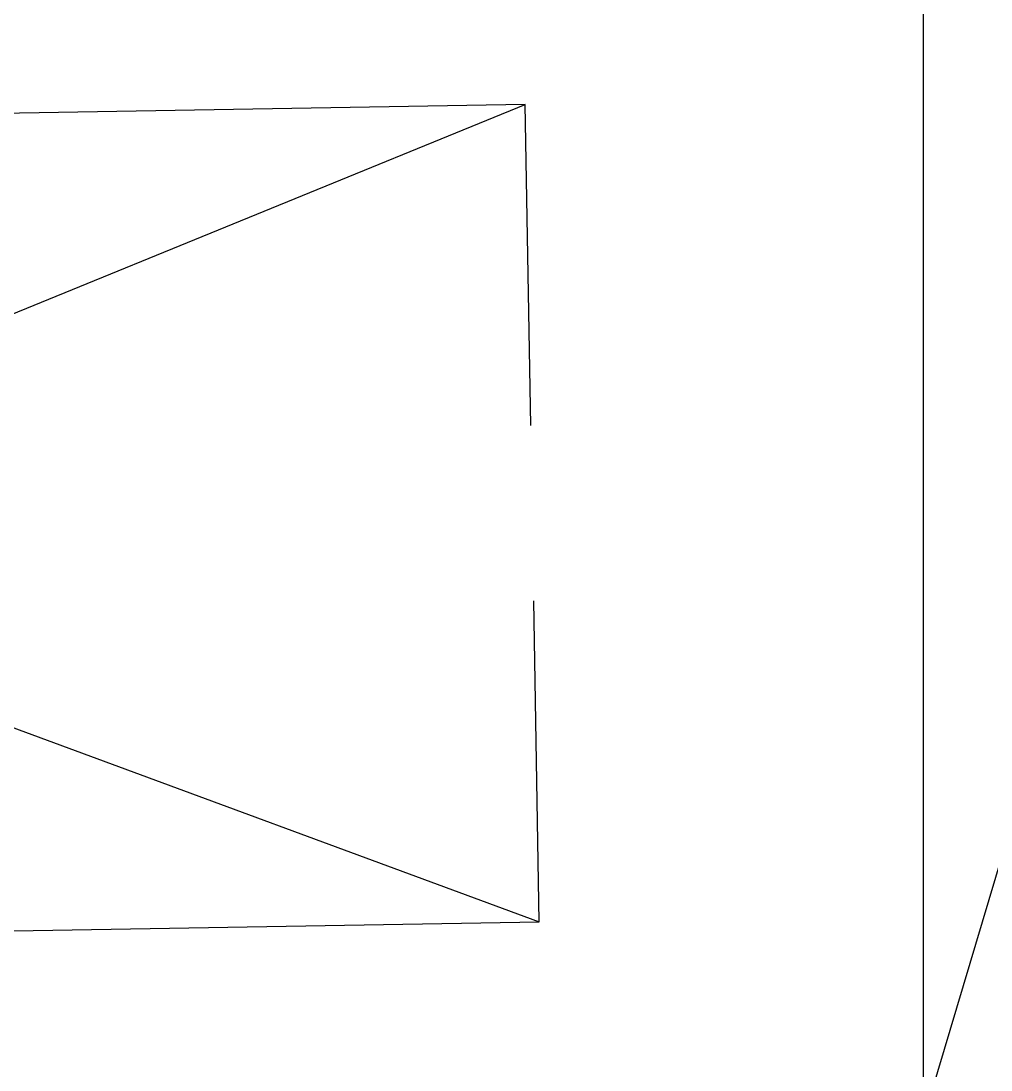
# Model space of a CAD drawing. Header units: inches. Extents: x 0 to 1813292486, y 0 to 3473589894.
# Drawn here: x 600679899.6 to 600680314.8, y 3473206980.3 to 3473207429.5 of the extents above; entities that cross this region are included whole.
import ezdxf

# ---------------------------------------------------------------- set-up
doc = ezdxf.new("R2010")
doc.units = ezdxf.units.IN
doc.header["$LTSCALE"] = 1000
doc.header["$MEASUREMENT"] = 0
for name, color, linetype in [('A-Anno-Note', 241, 'Continuous'), ('AX-MALL-P02-200$0$A-Anno-Note', 241, 'Continuous'), ('AX-MALL-WALL-P02$0$A-Anno-Note', 241, 'Continuous'), ('AX-MALL-WALL-P02-QT$0$A-Detl-Patt', 8, 'Continuous'), ('AX-MALL-WALL-P02-QT$0$A-Detl-Thin', 131, 'Continuous'), ('AX-MALL-WALL-P02-QT$0$A-Fixt', 81, 'Continuous'), ('AX-MALL-WALL-P02-QT$0$A-Wall', 2, 'Continuous'), ('AX-MALL-WALL-P02-QT$0$A-Wall-Patt', 13, 'Continuous')]:
    doc.layers.add(name, color=color, linetype=linetype)

# ---------------------------------------------------------------- blocks, each defined once
blk = doc.blocks.new('AX-MALL-WALL-P02-QT$0$tj')
at = {"layer": 'AX-MALL-WALL-P02-QT$0$A-Detl-Patt'}
h = blk.add_hatch(dxfattribs=at)
h.set_pattern_fill('STEEL', color=256, scale=100.0000000000001, angle=50.43183869082386)
h.set_pattern_definition([(75.00000000004839, (-14278.19445574284, 156289.8254051208), (-153.3407249234246, 41.08752340989569), []), (75.00000000004839, (-14317.88195610046, 156358.5661673546), (-153.3407249234246, 41.08752340989569), [])])
edge = h.paths.add_edge_path()
edge.add_arc((274302.9537697641, 370915.3693751197), 354853.2281302969, 270.9601093956941, 275.9513128638887)
edge.add_line((311095.3180618286, 17974.67259407043), (323404.2928284407, 17664.898229599))
edge.add_arc((337498.5854798314, -5423.033113246463), 27049.98445535583, 84.4296474408203, 121.40245730350341, ccw=False)
edge.add_line((340124.270958662, 21499.21483898163), (352435.6233639717, 23411.5238032341))
edge.add_line((352435.6233639717, 23411.5238032341), (352460.3320846558, 23263.57286787033))
edge.add_arc((262948.9762239404, 558936.3422532297), 543099.989586636, 279.486523026639, 288.5053300047131)
edge.add_line((435325.042740941, 43917.80823612213), (435185.9318172932, 44187.60760259628))
edge.add_arc((262948.9762341097, 558936.342259489), 542799.9895904897, 279.51816553668203, 288.50044427399206, ccw=False)
edge.add_line((352706.5441896915, 23608.95860147476), (352681.7270303965, 23756.88773488998))
edge.add_line((352681.7270303965, 23756.88773488998), (340117.7681742907, 21803.84383869171))
edge.add_arc((337510.0970116529, -5455.006554111635), 27383.29552171703, 84.53552636432372, 121.2026843873002)
edge.add_line((323323.7129554749, 17967.02113437653), (311085.7617697716, 18275.00808191299))
edge.add_arc((274273.8104503512, 371474.5356685471), 355112.6948552598, 270.96411062040687, 275.9501261722048, ccw=False)
edge.add_line((280248.9759351015, 16412.11376953125), (280248.9759185314, 16111.96136569977))
blk = doc.blocks.new('AX-MALL-WALL-P02-QT$0$JB-AC(O)-Hide')
for p, q in [((450, 174.9999999999709), (225.0000000000582, 174.9999999999709)), ((225.0000000000582, 87.5), (450, 174.9999999999709)), ((450, 37.4999999999709), (450, 174.9999999999709)), ((450, -175.0000000000291), (450, -37.5000000000291)), ((225.0000000000582, -87.50000000005821), (450, -175.0000000000291)), ((225.0000000000582, -175.0000000000291), (450, -175.0000000000291))]:
    blk.add_line(p, q)
blk = doc.blocks.new('AX-MALL-WALL-P02-QT')
at = {"layer": 'AX-MALL-WALL-P02-QT$0$A-Wall-Patt'}
h = blk.add_hatch(dxfattribs=at)
h.set_pattern_fill('普通砖', color=256, scale=200, style=0)
h.set_pattern_definition([(45, (0, 359.0227), (-353.55353201463, 353.55353201463), [])])
h.paths.add_polyline_path([(600475521.6546797, 3473031959.755951), (600475639.2537564, 3473032003.355096), (600479453.8909183, 3473042243.185148), (600479383.454959, 3473042340.566975), (600479266.473289, 3473042313.003715), (600475441.199326, 3473032044.620741)])
at = {"layer": 'AX-MALL-WALL-P02-QT$0$A-Wall'}
blk.add_line((600475441.199326, 3473032044.620741), (600479266.473289, 3473042313.003715), dxfattribs=at)
at = {"layer": 'AX-MALL-WALL-P02-QT$0$A-Detl-Thin', "rotation": 339.5681613091762}
blk.add_blockref('AX-MALL-WALL-P02-QT$0$tj', (600144118.6961328, 3473128496.287411), dxfattribs=at)
at = {"layer": 'AX-MALL-WALL-P02-QT$0$A-Fixt', "rotation": 340.5522082655789}
blk.add_blockref('AX-MALL-WALL-P02-QT$0$JB-AC(O)-Hide', (600474950.1855738, 3473032495.127325), dxfattribs=at)
blk = doc.blocks.new('AX-MALL-WALL-P02')
at = {"layer": 'AX-MALL-WALL-P02$0$A-Anno-Note'}
blk.add_blockref('AX-MALL-WALL-P02-QT', (0, 0), dxfattribs=at)
blk = doc.blocks.new('AX-MALL-P02-200')
at = {"layer": 'AX-MALL-P02-200$0$A-Anno-Note'}
blk.add_blockref('AX-MALL-WALL-P02', (0, 0), dxfattribs=at)

msp = doc.modelspace()

# ---------------------------------------------------------------- block references
at = {"layer": 'A-Anno-Note', "rotation": 20.43183869077545}
msp.add_blockref('AX-MALL-P02-200', (1250392458.527329, 9048125.682563305), dxfattribs=at)

doc.saveas('drawing.dxf')
